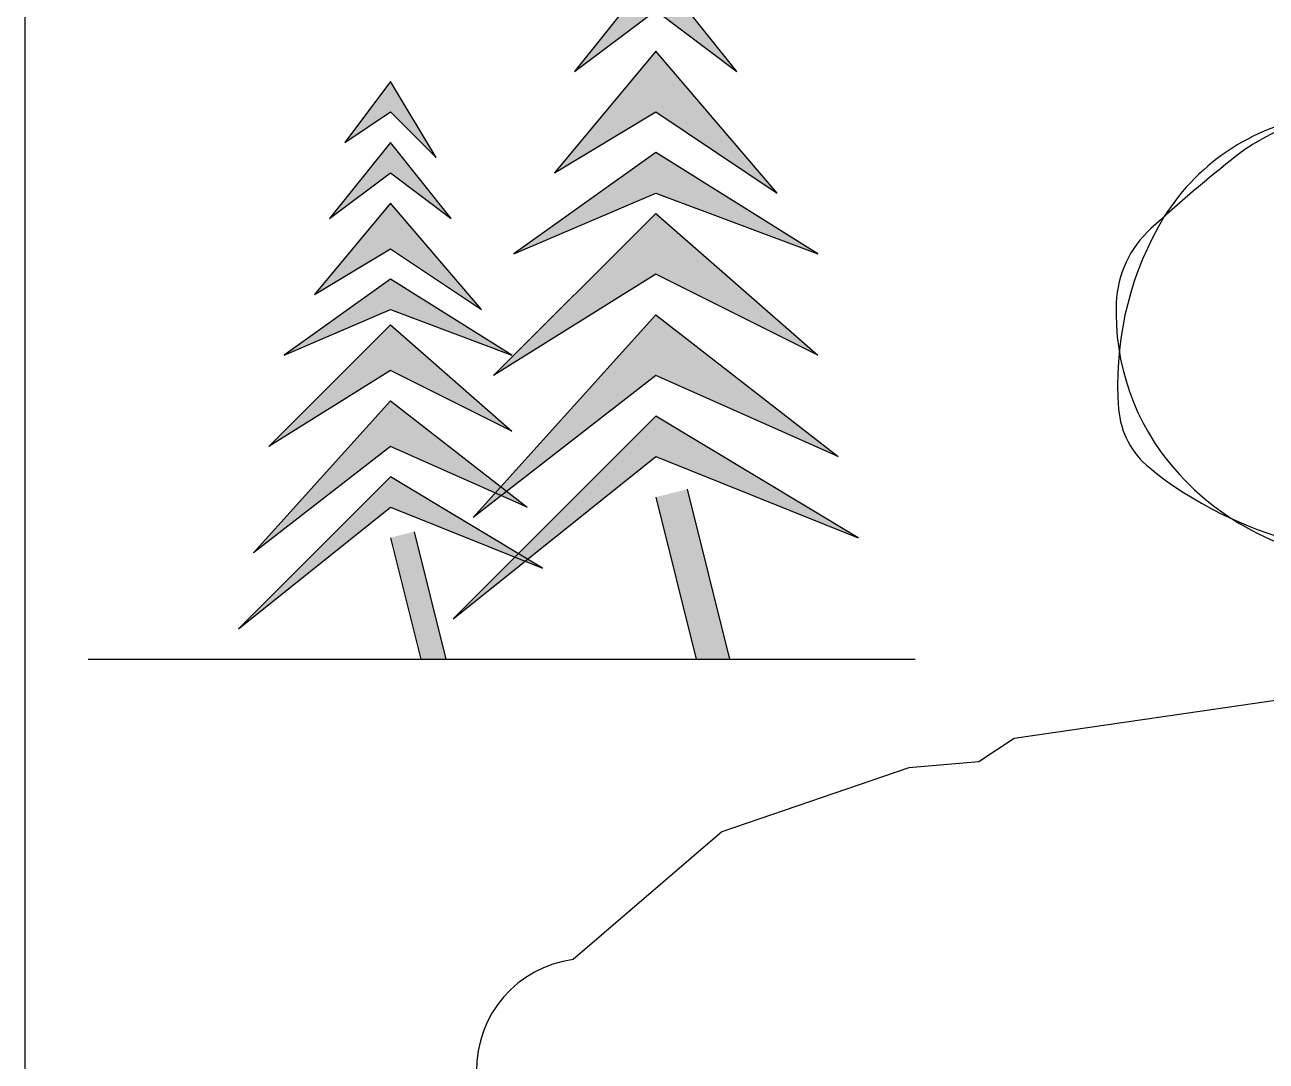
# Model space of a CAD drawing. Header units: millimetres. Extents: x 577 to 2337, y 236 to 943.
# Drawn here: x 809.98 to 815.34, y 697.09 to 701.56 of the extents above; entities that cross this region are included whole.
import ezdxf

# ---------------------------------------------------------------- set-up
doc = ezdxf.new("R2010")
doc.units = ezdxf.units.MM
doc.header["$LTSCALE"] = 0.01
doc.linetypes.add('SOLID_LINE', pattern=[0])
doc.layers.add('06-Furn', color=4, linetype='Continuous')

# ---------------------------------------------------------------- blocks, each defined once
blk = doc.blocks.new('f26')
at = {"layer": '06-Furn', "color": 5}
for p, q in [((846.0907, 696.1978), (844.88, 696.0213)), ((844.88, 696.0213), (844.7287, 695.9204)), ((844.7287, 695.9204), (844.426, 695.8951)), ((844.426, 695.8951), (843.6189, 695.6177)), ((843.6189, 695.6177), (842.9767, 695.0673))]:
    blk.add_line(p, q, dxfattribs=at)
blk.add_arc((843.0388, 694.592), 0.4793, 97.441, 181.0083, dxfattribs=at)
blk = doc.blocks.new('Tree 05')
at = {"layer": '06-Furn', "color": 88, "linetype": 'SOLID_LINE'}
for p, q in [((853.2888, 598.7868), (853.0263, 598.4368)), ((853.5513, 598.3493), (853.2888, 598.7868)), ((853.0263, 598.4368), (853.2888, 598.6118)), ((853.2888, 598.6118), (853.5513, 598.3493)), ((853.2888, 598.4368), (852.9388, 597.9993)), ((853.6388, 597.9993), (853.2888, 598.4368)), ((852.9388, 597.9993), (853.2888, 598.2618)), ((853.2888, 598.2618), (853.6388, 597.9993)), ((853.2888, 598.0868), (852.8513, 597.5618)), ((853.8138, 597.4743), (853.2888, 598.0868)), ((852.1434, 597.9556), (851.9465, 597.6931)), ((852.3403, 597.6275), (852.1434, 597.9556)), ((851.9465, 597.6931), (852.1434, 597.8243)), ((852.1434, 597.8243), (852.3403, 597.6275)), ((852.8513, 597.5618), (853.2888, 597.8243)), ((853.2888, 597.8243), (853.8138, 597.4743)), ((852.1434, 597.6931), (851.8809, 597.365)), ((852.4059, 597.365), (852.1434, 597.6931)), ((853.2888, 597.6493), (852.6763, 597.2118)), ((853.9888, 597.2118), (853.2888, 597.6493)), ((851.8809, 597.365), (852.1434, 597.5618)), ((852.1434, 597.5618), (852.4059, 597.365)), ((852.6763, 597.2118), (853.2888, 597.4743)), ((853.2888, 597.4743), (853.9888, 597.2118)), ((852.1434, 597.4306), (851.8153, 597.0368)), ((852.5372, 596.9712), (852.1434, 597.4306)), ((852.5888, 596.6868), (853.2888, 597.3868)), ((853.2888, 597.3868), (853.9888, 596.7743)), ((851.8153, 597.0368), (852.1434, 597.2337)), ((852.1434, 597.2337), (852.5372, 596.9712)), ((853.2888, 597.1243), (852.5888, 596.6868)), ((853.9888, 596.7743), (853.2888, 597.1243)), ((852.1434, 597.1025), (851.684, 596.7743)), ((852.6684, 596.7743), (852.1434, 597.1025)), ((851.684, 596.7743), (852.1434, 596.9712)), ((852.1434, 596.9712), (852.6684, 596.7743)), ((851.6184, 596.3806), (852.1434, 596.9056)), ((852.1434, 596.9056), (852.6684, 596.4462)), ((852.5013, 596.0743), (853.2888, 596.9493)), ((853.2888, 596.9493), (854.0763, 596.3368)), ((852.1434, 596.7087), (851.6184, 596.3806)), ((852.6684, 596.4462), (852.1434, 596.7087)), ((853.2888, 596.6868), (852.5013, 596.0743)), ((854.0763, 596.3368), (853.2888, 596.6868)), ((851.5528, 595.9212), (852.1434, 596.5775)), ((852.1434, 596.5775), (852.734, 596.1181)), ((853.2888, 596.5118), (852.4138, 595.6368)), ((854.1638, 595.9868), (853.2888, 596.5118)), ((852.1434, 596.3806), (851.5528, 595.9212)), ((852.734, 596.1181), (852.1434, 596.3806)), ((852.4138, 595.6368), (853.2888, 596.3368)), ((853.2888, 596.3368), (854.1638, 595.9868)), ((852.1434, 596.2493), (851.4872, 595.5931)), ((852.7997, 595.8556), (852.1434, 596.2493)), ((851.4872, 595.5931), (852.1434, 596.1181)), ((852.1434, 596.1181), (852.7997, 595.8556)), ((852.2453, 596.0123), (852.3829, 595.4618)), ((852.1434, 595.9868), (852.2747, 595.4618)), ((850.8388, 595.4618), (854.41, 595.4618))]:
    blk.add_line(p, q, dxfattribs=at)
at = {"layer": '06-Furn', "color": 32, "linetype": 'SOLID_LINE'}
for p, q in [((853.2888, 596.1618), (853.4638, 595.4618)), ((853.4247, 596.1958), (853.6081, 595.4618))]:
    blk.add_line(p, q, dxfattribs=at)
at = {"layer": '06-Furn', "color": 88, "linetype": 'SOLID_LINE'}
for points in [[(853.2888, 598.7868), (853.0263, 598.4368), (853.2888, 598.6118)], [(853.2888, 598.7868), (853.5513, 598.3493), (853.2888, 598.6118)], [(852.9388, 597.9993), (853.2888, 598.4368), (853.2888, 598.2618)], [(853.2888, 598.4368), (853.2888, 598.2618), (853.6388, 597.9993)], [(852.8513, 597.5618), (853.2888, 598.0868), (853.2888, 597.8243)], [(853.2888, 598.0868), (853.2888, 597.8243), (853.8138, 597.4743)], [(852.1434, 597.9556), (851.9465, 597.6931), (852.1434, 597.8243)], [(852.1434, 597.9556), (852.3403, 597.6275), (852.1434, 597.8243)], [(851.8809, 597.365), (852.1434, 597.6931), (852.1434, 597.5618)], [(852.1434, 597.6931), (852.1434, 597.5618), (852.4059, 597.365)], [(852.6763, 597.2118), (853.2888, 597.6493), (853.2888, 597.4743)], [(853.2888, 597.6493), (853.2888, 597.4743), (853.9888, 597.2118)], [(851.8153, 597.0368), (852.1434, 597.4306), (852.1434, 597.2337)], [(852.1434, 597.4306), (852.1434, 597.2337), (852.5372, 596.9712)], [(852.5888, 596.6868), (853.2888, 597.3868), (853.2888, 597.1243)], [(853.2888, 597.3868), (853.2888, 597.1243), (853.9888, 596.7743)], [(851.684, 596.7743), (852.1434, 597.1025), (852.1434, 596.9712)], [(852.1434, 597.1025), (852.1434, 596.9712), (852.6684, 596.7743)], [(851.6184, 596.3806), (852.1434, 596.9056), (852.1434, 596.7087)], [(852.1434, 596.9056), (852.1434, 596.7087), (852.6684, 596.4462)], [(852.5013, 596.0743), (853.2888, 596.9493), (853.2888, 596.6868)], [(853.2888, 596.9493), (853.2888, 596.6868), (854.0763, 596.3368)], [(851.5528, 595.9212), (852.1434, 596.5775), (852.1434, 596.3806)], [(852.1434, 596.5775), (852.1434, 596.3806), (852.734, 596.1181)], [(852.4138, 595.6368), (853.2888, 596.5118), (853.2888, 596.3368)], [(853.2888, 596.5118), (853.2888, 596.3368), (854.1638, 595.9868)], [(851.4872, 595.5931), (852.1434, 596.2493), (852.1434, 596.1181)], [(852.1434, 596.2493), (852.1434, 596.1181), (852.7997, 595.8556)]]:
    blk.add_solid(points, dxfattribs=at)
at = {"layer": '06-Furn', "color": 32, "linetype": 'SOLID_LINE'}
for points in [[(853.2888, 596.1618), (853.4247, 596.1958), (853.4638, 595.4618), (853.6081, 595.4618)], [(852.1434, 595.9868), (852.2453, 596.0123), (852.2747, 595.4618), (852.3829, 595.4618)]]:
    blk.add_solid(points, dxfattribs=at)
blk = doc.blocks.new('Flower 07')
at = {"layer": '06-Furn', "color": 88, "linetype": 'SOLID_LINE'}
for centre, radius, start, end in [((851.2954, 586.3833), 1.353, 100.45548, 151.04248), ((851.3966, 586.4316), 1.318, 85.31026, 127.42975), ((851.2571, 586.591), 1.1418, 1.16757, 100.45548), ((851.4296, 586.8341), 0.9141, 351.1087, 85.31026), ((856.765, 579.669), 9.9523, 128.30978, 132.29593), ((850.2665, 586.179), 1.2184, 100.45548, 151.04248), ((850.3576, 586.2224), 1.187, 85.31026, 127.42975), ((850.232, 586.366), 1.0283, 1.16757, 100.45548), ((850.3874, 586.585), 0.8233, 351.1087, 85.31026), ((855.1923, 580.1322), 8.9628, 128.30978, 132.29593), ((850.5059, 586.5486), 0.6514, 132.29593, 177.68765), ((851.8472, 586.078), 1.9836, 151.04248, 184.47922), ((849.5555, 586.3279), 0.5866, 132.29593, 177.68765), ((850.7635, 585.904), 1.7864, 151.04248, 184.47922), ((855.9199, 586.246), 3.6149, 172.90007, 184.87565), ((851.049, 586.3122), 1.3831, 338.15258, 12.61453), ((851.3179, 586.5159), 1.464, 177.68766, 221.07668), ((851.1624, 586.3524), 0.1598, 61.27911, 142.67935), ((851.1224, 586.3834), 0.1598, 321.68264, 43.04272), ((851.1422, 586.3677), 0.1345, 142.67934, 321.68264), ((854.4312, 586.0553), 3.2555, 172.90007, 184.87565), ((850.2867, 586.2984), 1.3184, 177.68766, 221.07668), ((850.0446, 586.1149), 1.2456, 338.15258, 12.61453), ((850.1467, 586.1511), 0.1439, 61.27911, 142.67935), ((850.1107, 586.1791), 0.144, 321.68264, 43.04272), ((850.1286, 586.165), 0.1211, 142.67934, 321.68264), ((850.3836, 585.9633), 0.5155, 184.47921, 231.15866), ((851.4453, 585.8643), 0.876, 269.07521, 4.87565), ((850.4015, 585.7116), 0.7889, 269.07521, 4.87565), ((851.2573, 586.2286), 1.1587, 255.60852, 338.15257), ((849.4454, 585.8008), 0.4642, 184.47921, 231.15866), ((850.2322, 586.0397), 1.0435, 255.60852, 338.15257), ((851.5661, 587.4318), 2.4009, 231.15866, 255.60852), ((851.4578, 586.6378), 1.6496, 221.07668, 269.07521), ((850.5103, 587.1233), 2.1622, 231.15866, 255.60852), ((850.4127, 586.4082), 1.4856, 221.07668, 269.07521)]:
    blk.add_arc(centre, radius, start, end, dxfattribs=at)

msp = doc.modelspace()

# ---------------------------------------------------------------- linework, layer by layer
at = {"layer": '06-Furn', "color": 5}
msp.add_lwpolyline([(809.981, 711.677), (809.981, 677.6067), (835.5136, 677.6067), (835.5136, 711.677)], close=True, dxfattribs=at)

# ---------------------------------------------------------------- block references
at = {"layer": '06-Furn', "color": 241}
msp.add_blockref('Tree 05', (-40.5838, 103.3596), dxfattribs=at)
at = {"layer": '06-Furn', "color": 241, "xscale": 0.7816255436817767, "yscale": 0.7816255436817767, "zscale": 0.7816255436817767}
msp.add_blockref('Flower 07', (151.1175, 242.053), dxfattribs=at)
at = {"layer": '06-Furn', "color": 5}
msp.add_blockref('f26', (-30.6277, 2.4584), dxfattribs=at)

doc.saveas('drawing.dxf')
